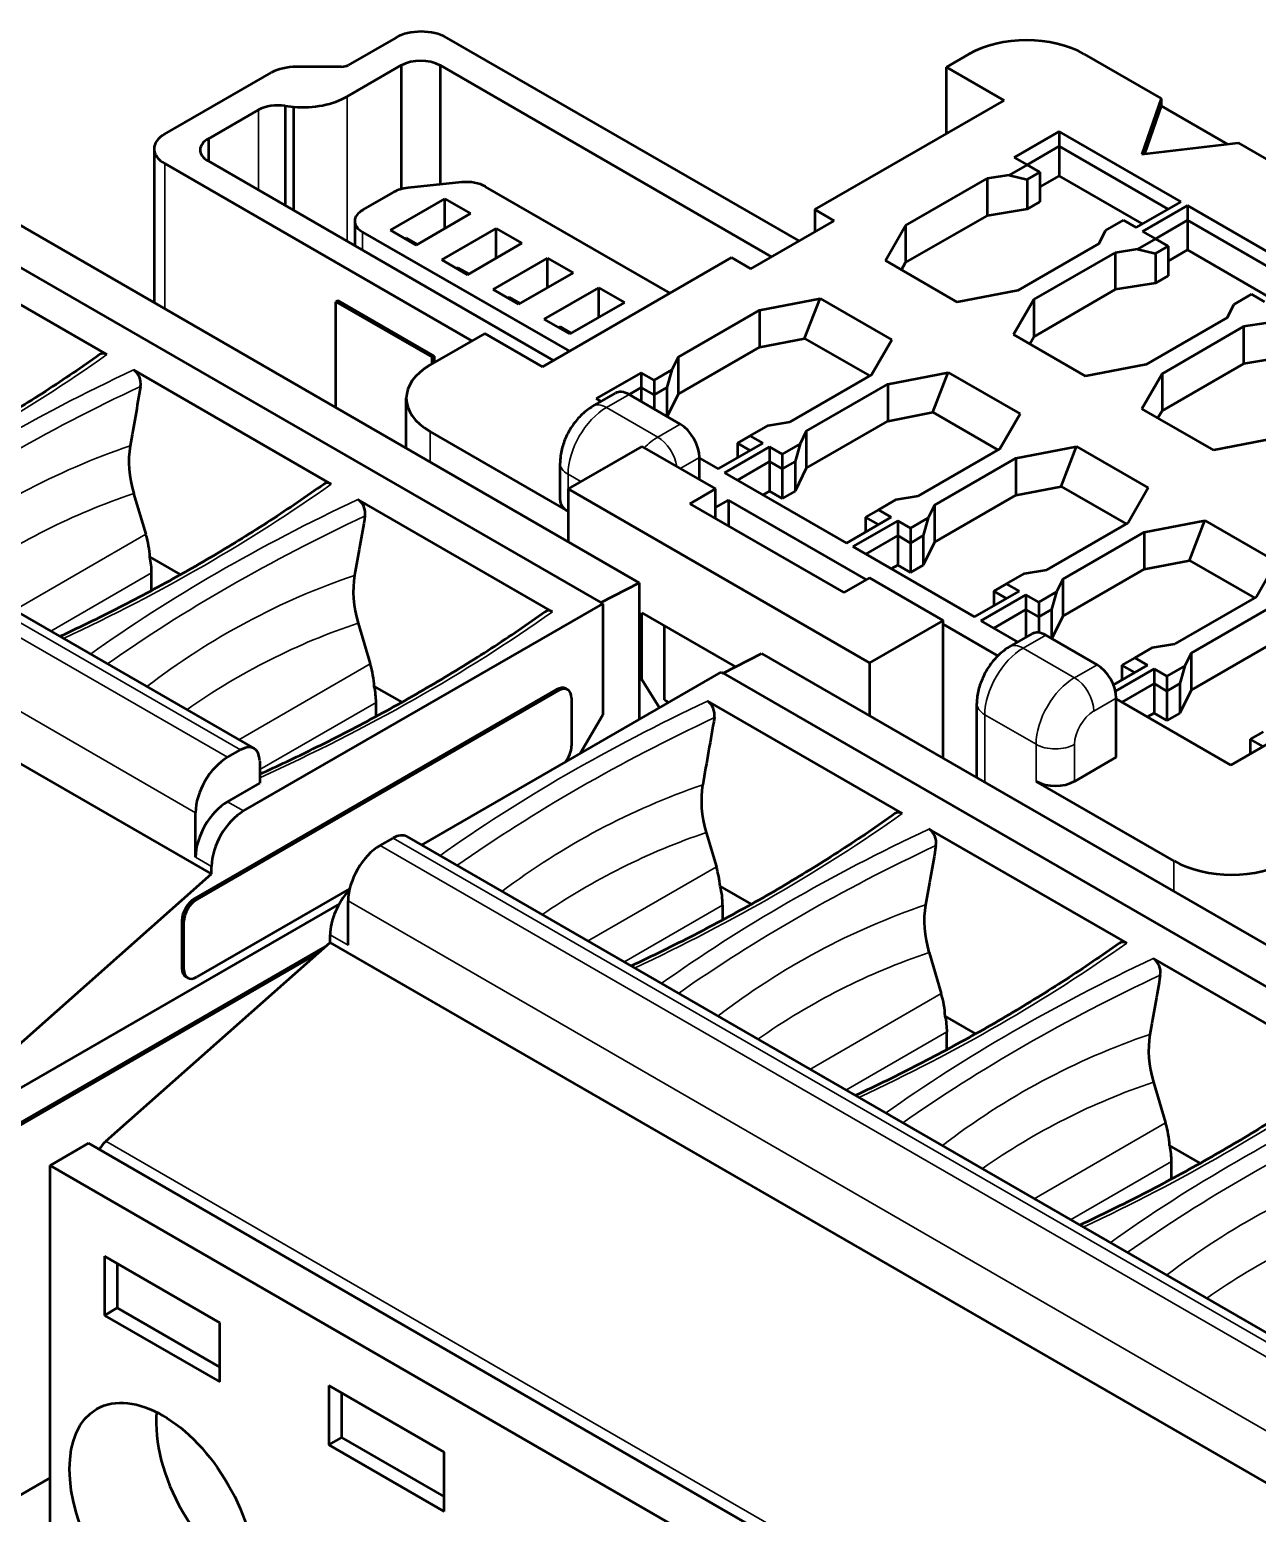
# Model space of a CAD drawing. Header units: millimetres. Extents: x 3100 to 5091, y 868 to 1900.
# Drawn here: x 4079.31 to 4092.85, y 1726.66 to 1743.03 of the extents above; entities that cross this region are included whole.
import ezdxf

# ---------------------------------------------------------------- set-up
doc = ezdxf.new("R2010")
doc.units = ezdxf.units.MM
doc.header["$LTSCALE"] = 1.8
doc.layers.add('외형선(ISO)', color=7, linetype='Continuous', lineweight=50)
doc.layers.add('좁은 외형선(ISO)', color=7, linetype='Continuous', lineweight=35)

msp = doc.modelspace()

# ---------------------------------------------------------------- linework, layer by layer
at = {"layer": '외형선(ISO)'}
for p, q in [((4083.349, 1742.937), (4082.824, 1742.634)), ((4083.911, 1742.937), (4087.796, 1740.695)), ((4089.669, 1742.756), (4089.422, 1742.614)), ((4090.942, 1742.756), (4091.791, 1742.267)), ((4082.753, 1742.616), (4082.251, 1742.617)), ((4082.815, 1742.29), (4083.41, 1742.633)), ((4083.41, 1742.633), (4083.41, 1741.268)), ((4083.838, 1742.633), (4083.838, 1741.319)), ((4083.838, 1742.633), (4087.495, 1740.521)), ((4089.422, 1741.879), (4089.422, 1742.614)), ((4089.422, 1742.614), (4090.058, 1742.246)), ((4080.8, 1741.874), (4081.978, 1742.554)), ((4091.791, 1742.267), (4091.579, 1741.654)), ((4091.791, 1742.267), (4091.791, 1742.185)), ((4081.284, 1741.823), (4081.836, 1742.141)), ((4082.13, 1742.185), (4082.13, 1741.087)), ((4082.13, 1742.185), (4082.223, 1742.175)), ((4082.223, 1742.175), (4082.223, 1741.034)), ((4087.972, 1741.042), (4090.058, 1742.246)), ((4091.791, 1742.185), (4091.608, 1741.658)), ((4092.521, 1741.763), (4091.791, 1742.185)), ((4081.284, 1741.823), (4081.284, 1741.576)), ((4090.666, 1741.903), (4090.171, 1741.617)), ((4092.01, 1741.128), (4090.666, 1741.903)), ((4090.666, 1741.903), (4090.666, 1741.74)), ((4091.579, 1741.654), (4092.639, 1741.777)), ((4092.639, 1741.777), (4098.643, 1738.311)), ((4080.684, 1741.712), (4080.684, 1740.014)), ((4090.171, 1741.617), (4090.313, 1741.536)), ((4090.666, 1741.74), (4090.313, 1741.536)), ((4090.666, 1741.74), (4090.666, 1741.413)), ((4091.869, 1741.046), (4090.666, 1741.74)), ((4084.189, 1739.593), (4080.803, 1741.548)), ((4085.091, 1739.378), (4081.279, 1741.579)), ((4090.313, 1741.536), (4090.116, 1741.422)), ((4090.313, 1741.536), (4090.454, 1741.454)), ((4090.454, 1741.454), (4090.313, 1741.372)), ((4090.454, 1741.454), (4090.454, 1741.128)), ((4084.078, 1741.344), (4083.485, 1741.283)), ((4086.375, 1740.119), (4084.34, 1741.294)), ((4088.973, 1740.864), (4089.871, 1741.383)), ((4090.116, 1741.422), (4089.871, 1741.383)), ((4089.871, 1741.383), (4089.871, 1740.974)), ((4090.116, 1741.422), (4090.313, 1741.372)), ((4090.313, 1741.372), (4090.313, 1741.046)), ((4090.666, 1741.413), (4090.454, 1741.291)), ((4091.586, 1740.883), (4090.666, 1741.413)), ((4078.614, 1741.21), (4086.035, 1736.925)), ((4083.325, 1741.234), (4082.984, 1741.037)), ((4083.291, 1740.813), (4083.892, 1741.16)), ((4083.892, 1740.834), (4083.892, 1741.16)), ((4083.892, 1741.16), (4084.175, 1740.997)), ((4090.454, 1741.128), (4090.313, 1741.046)), ((4091.515, 1740.842), (4092.01, 1741.128)), ((4078.19, 1740.99), (4085.611, 1736.706)), ((4084.175, 1740.997), (4083.574, 1740.65)), ((4087.972, 1741.042), (4087.972, 1740.797)), ((4088.184, 1740.919), (4087.972, 1741.042)), ((4088.973, 1740.456), (4089.871, 1740.974)), ((4090.313, 1741.046), (4089.871, 1740.974)), ((4092.081, 1741.087), (4091.586, 1740.801)), ((4093.424, 1740.311), (4092.081, 1741.087)), ((4092.081, 1741.087), (4092.081, 1740.923)), ((4082.897, 1740.915), (4082.897, 1740.645)), ((4082.984, 1740.794), (4085.264, 1739.478)), ((4083.574, 1740.65), (4083.291, 1740.813)), ((4083.857, 1740.487), (4084.458, 1740.834)), ((4084.458, 1740.507), (4084.458, 1740.834)), ((4084.458, 1740.834), (4084.741, 1740.67)), ((4087.265, 1740.389), (4088.184, 1740.919)), ((4088.75, 1740.478), (4088.973, 1740.864)), ((4088.973, 1740.864), (4088.973, 1740.456)), ((4091.108, 1740.668), (4091.177, 1740.81)), ((4091.177, 1740.81), (4091.374, 1740.923)), ((4091.374, 1740.923), (4091.515, 1740.842)), ((4091.586, 1740.801), (4091.727, 1740.719)), ((4092.081, 1740.923), (4091.727, 1740.719)), ((4092.081, 1740.923), (4092.081, 1740.597)), ((4093.283, 1740.229), (4092.081, 1740.923)), ((4078.015, 1740.683), (4080.164, 1739.442)), ((4083.469, 1740.727), (4083.455, 1740.719)), ((4083.469, 1740.727), (4083.588, 1740.658)), ((4084.741, 1740.67), (4084.14, 1740.323)), ((4091.108, 1740.668), (4090.21, 1740.15)), ((4091.727, 1740.719), (4091.531, 1740.606)), ((4091.727, 1740.719), (4091.869, 1740.638)), ((4091.869, 1740.638), (4091.727, 1740.556)), ((4091.869, 1740.638), (4091.869, 1740.311)), ((4084.14, 1740.323), (4083.857, 1740.487)), ((4084.423, 1740.16), (4085.024, 1740.507)), ((4084.967, 1739.307), (4087.053, 1740.511)), ((4085.024, 1740.18), (4085.024, 1740.507)), ((4085.024, 1740.507), (4085.306, 1740.344)), ((4087.053, 1740.511), (4087.265, 1740.389)), ((4089.542, 1740.021), (4088.75, 1740.478)), ((4088.927, 1740.376), (4088.973, 1740.456)), ((4090.387, 1740.048), (4091.285, 1740.566)), ((4091.531, 1740.606), (4091.285, 1740.566)), ((4091.285, 1740.566), (4091.285, 1740.158)), ((4091.531, 1740.606), (4091.727, 1740.556)), ((4091.727, 1740.556), (4091.727, 1740.229)), ((4092.081, 1740.597), (4091.869, 1740.474)), ((4093, 1740.066), (4092.081, 1740.597)), ((4084.035, 1740.4), (4084.02, 1740.392)), ((4084.035, 1740.4), (4084.154, 1740.331)), ((4085.306, 1740.344), (4084.705, 1739.997)), ((4091.869, 1740.311), (4091.727, 1740.229)), ((4084.705, 1739.997), (4084.423, 1740.16)), ((4084.988, 1739.833), (4085.589, 1740.18)), ((4085.589, 1739.854), (4085.589, 1740.18)), ((4085.589, 1740.18), (4085.872, 1740.017)), ((4090.21, 1740.15), (4089.542, 1740.021)), ((4090.387, 1739.639), (4091.285, 1740.158)), ((4091.727, 1740.229), (4091.285, 1740.158)), ((4082.711, 1740.038), (4082.69, 1740.025)), ((4082.69, 1740.025), (4083.751, 1739.413)), ((4082.69, 1738.856), (4082.69, 1740.025)), ((4082.711, 1740.038), (4083.772, 1739.425)), ((4084.6, 1740.074), (4084.586, 1740.066)), ((4084.6, 1740.074), (4084.72, 1740.005)), ((4085.872, 1740.017), (4085.271, 1739.67)), ((4087.361, 1739.933), (4088.029, 1740.062)), ((4087.859, 1739.621), (4088.029, 1740.062)), ((4088.029, 1740.062), (4088.821, 1739.605)), ((4090.164, 1739.662), (4090.387, 1740.048)), ((4090.387, 1740.048), (4090.387, 1739.639)), ((4092.523, 1739.852), (4092.591, 1739.993)), ((4092.591, 1739.993), (4092.788, 1740.107)), ((4092.788, 1740.107), (4092.929, 1740.025)), ((4085.271, 1739.67), (4084.988, 1739.833)), ((4086.463, 1739.415), (4087.361, 1739.933)), ((4087.361, 1739.933), (4087.361, 1739.525)), ((4092.523, 1739.852), (4091.625, 1739.333)), ((4084.331, 1739.674), (4083.73, 1739.327)), ((4084.331, 1739.674), (4084.967, 1739.307)), ((4085.166, 1739.747), (4085.152, 1739.739)), ((4085.166, 1739.747), (4085.285, 1739.678)), ((4090.956, 1739.205), (4090.164, 1739.662)), ((4090.341, 1739.56), (4090.387, 1739.639)), ((4091.801, 1739.231), (4092.699, 1739.75)), ((4092.945, 1739.789), (4092.699, 1739.75)), ((4092.699, 1739.75), (4092.699, 1739.341)), ((4086.463, 1739.007), (4087.361, 1739.525)), ((4087.361, 1739.525), (4087.859, 1739.621)), ((4087.859, 1739.621), (4088.577, 1739.207)), ((4088.821, 1739.605), (4088.598, 1739.219)), ((4083.751, 1739.413), (4083.772, 1739.425)), ((4083.751, 1739.339), (4083.751, 1739.413)), ((4083.772, 1739.425), (4083.772, 1739.352)), ((4086.463, 1739.415), (4086.394, 1739.273)), ((4086.463, 1739.415), (4086.463, 1739.007)), ((4091.625, 1739.333), (4090.956, 1739.205)), ((4091.801, 1738.823), (4092.699, 1739.341)), ((4093.141, 1739.413), (4092.699, 1739.341)), ((4074.698, 1739.188), (4081.787, 1735.096)), ((4080.458, 1739.272), (4082.639, 1738.013)), ((4086.056, 1739.241), (4085.561, 1738.956)), ((4086.198, 1739.16), (4086.056, 1739.241)), ((4086.056, 1739.241), (4086.056, 1739.078)), ((4086.394, 1739.273), (4086.198, 1739.16)), ((4086.198, 1739.16), (4086.198, 1738.996)), ((4086.394, 1739.273), (4086.339, 1739.078)), ((4088.598, 1739.219), (4087.7, 1738.7)), ((4088.775, 1739.117), (4089.443, 1739.245)), ((4089.273, 1738.805), (4089.443, 1739.245)), ((4089.443, 1739.245), (4090.235, 1738.788)), ((4091.579, 1738.845), (4091.801, 1739.231)), ((4091.801, 1739.231), (4091.801, 1738.823)), ((4085.524, 1738.873), (4085.772, 1739.015)), ((4086.056, 1739.078), (4085.922, 1739.001)), ((4086.487, 1738.674), (4085.922, 1739.001)), ((4086.056, 1739.078), (4086.056, 1738.923)), ((4086.198, 1738.996), (4086.056, 1739.078)), ((4086.339, 1739.078), (4086.198, 1738.996)), ((4086.198, 1738.996), (4086.198, 1738.841)), ((4086.339, 1739.078), (4086.339, 1738.76)), ((4086.463, 1739.007), (4086.342, 1738.758)), ((4087.877, 1738.598), (4088.775, 1739.117)), ((4088.775, 1739.117), (4088.775, 1738.709)), ((4083.466, 1738.408), (4083.466, 1738.96)), ((4085.561, 1738.956), (4085.615, 1738.925)), ((4092.371, 1738.388), (4091.579, 1738.845)), ((4091.755, 1738.743), (4091.801, 1738.823)), ((4087.258, 1738.547), (4087.455, 1738.661)), ((4087.455, 1738.661), (4087.7, 1738.7)), ((4087.877, 1738.19), (4088.775, 1738.709)), ((4088.775, 1738.709), (4089.273, 1738.805)), ((4089.273, 1738.805), (4089.991, 1738.39)), ((4090.235, 1738.788), (4090.012, 1738.402)), ((4085.25, 1737.715), (4083.73, 1738.592)), ((4087.258, 1738.547), (4087.117, 1738.466)), ((4087.4, 1738.466), (4087.258, 1738.547)), ((4087.877, 1738.598), (4087.808, 1738.457)), ((4087.877, 1738.598), (4087.877, 1738.19)), ((4093.039, 1738.517), (4092.371, 1738.388)), ((4086.063, 1738.429), (4085.25, 1737.96)), ((4086.063, 1738.429), (4086.876, 1737.96)), ((4086.905, 1738.18), (4087.4, 1738.466)), ((4087.47, 1738.425), (4086.975, 1738.139)), ((4087.117, 1738.466), (4087.117, 1738.302)), ((4087.258, 1738.384), (4087.117, 1738.466)), ((4087.612, 1738.343), (4087.47, 1738.425)), ((4087.47, 1738.425), (4087.47, 1738.262)), ((4087.808, 1738.457), (4087.612, 1738.343)), ((4087.612, 1738.343), (4087.612, 1738.18)), ((4087.808, 1738.457), (4087.753, 1738.262)), ((4090.012, 1738.402), (4089.114, 1737.884)), ((4090.189, 1738.3), (4090.857, 1738.429)), ((4090.688, 1737.988), (4090.857, 1738.429)), ((4090.857, 1738.429), (4091.649, 1737.972)), ((4085.162, 1737.837), (4085.162, 1738.245)), ((4086.7, 1738.062), (4086.7, 1738.307)), ((4086.7, 1738.298), (4086.905, 1738.18)), ((4087.47, 1738.262), (4087.117, 1738.057)), ((4087.47, 1738.262), (4087.47, 1737.935)), ((4087.612, 1738.18), (4087.47, 1738.262)), ((4087.753, 1738.262), (4087.612, 1738.18)), ((4087.612, 1738.18), (4087.612, 1737.853)), ((4087.753, 1738.262), (4087.753, 1737.935)), ((4087.877, 1738.19), (4087.753, 1737.935)), ((4089.291, 1737.782), (4090.189, 1738.3)), ((4090.189, 1738.3), (4090.189, 1737.892)), ((4081.318, 1733.713), (4073.855, 1738.022)), ((4086.975, 1738.139), (4088.319, 1737.363)), ((4080.459, 1737.909), (4080.594, 1737.459)), ((4085.077, 1736.605), (4082.933, 1737.844)), ((4085.25, 1737.96), (4088.573, 1736.041)), ((4085.25, 1737.96), (4085.25, 1737.378)), ((4086.876, 1737.96), (4086.594, 1737.796)), ((4086.876, 1737.633), (4086.876, 1737.96)), ((4086.876, 1737.755), (4087.018, 1737.837)), ((4088.538, 1736.959), (4087.018, 1737.837)), ((4087.018, 1737.837), (4087.018, 1737.551)), ((4087.47, 1737.935), (4087.4, 1737.894)), ((4087.612, 1737.853), (4087.47, 1737.935)), ((4087.753, 1737.935), (4087.612, 1737.853)), ((4088.672, 1737.731), (4088.869, 1737.844)), ((4088.869, 1737.844), (4089.114, 1737.884)), ((4089.291, 1737.374), (4090.189, 1737.892)), ((4090.189, 1737.892), (4090.688, 1737.988)), ((4090.688, 1737.988), (4091.405, 1737.574)), ((4091.649, 1737.972), (4091.427, 1737.586)), ((4086.594, 1737.796), (4088.291, 1736.816)), ((4088.672, 1737.731), (4088.531, 1737.649)), ((4088.814, 1737.649), (4088.672, 1737.731)), ((4089.291, 1737.782), (4089.222, 1737.64)), ((4089.291, 1737.782), (4089.291, 1737.374)), ((4088.319, 1737.363), (4088.814, 1737.649)), ((4088.885, 1737.608), (4088.39, 1737.323)), ((4088.531, 1737.649), (4088.531, 1737.486)), ((4088.672, 1737.568), (4088.531, 1737.649)), ((4089.026, 1737.527), (4088.885, 1737.608)), ((4088.885, 1737.608), (4088.885, 1737.445)), ((4089.222, 1737.64), (4089.026, 1737.527)), ((4089.026, 1737.527), (4089.026, 1737.363)), ((4089.222, 1737.64), (4089.167, 1737.445)), ((4091.427, 1737.586), (4090.529, 1737.067)), ((4091.603, 1737.484), (4092.272, 1737.612)), ((4092.102, 1737.172), (4092.272, 1737.612)), ((4092.272, 1737.612), (4093.064, 1737.155)), ((4088.885, 1737.445), (4088.531, 1737.241)), ((4088.885, 1737.445), (4088.885, 1737.119)), ((4089.026, 1737.363), (4088.885, 1737.445)), ((4089.167, 1737.445), (4089.026, 1737.363)), ((4089.026, 1737.363), (4089.026, 1737.037)), ((4089.167, 1737.445), (4089.167, 1737.119)), ((4089.291, 1737.374), (4089.167, 1737.119)), ((4090.705, 1736.965), (4091.603, 1737.484)), ((4091.603, 1737.484), (4091.603, 1737.076)), ((4080.976, 1737.014), (4080.638, 1737.209)), ((4088.39, 1737.323), (4089.733, 1736.547)), ((4080.657, 1736.839), (4080.657, 1737.034)), ((4088.885, 1737.119), (4088.814, 1737.078)), ((4089.026, 1737.037), (4088.885, 1737.119)), ((4089.167, 1737.119), (4089.026, 1737.037)), ((4090.087, 1736.914), (4090.283, 1737.028)), ((4090.283, 1737.028), (4090.529, 1737.067)), ((4090.705, 1736.557), (4091.603, 1737.076)), ((4091.603, 1737.076), (4092.102, 1737.172)), ((4092.102, 1737.172), (4092.82, 1736.757)), ((4093.064, 1737.155), (4092.841, 1736.769)), ((4085.611, 1736.706), (4086.035, 1736.925)), ((4086.035, 1736.925), (4086.035, 1735.416)), ((4088.573, 1736.98), (4088.291, 1736.816)), ((4088.573, 1736.98), (4089.387, 1736.51)), ((4090.087, 1736.914), (4089.945, 1736.833)), ((4090.228, 1736.833), (4090.087, 1736.914)), ((4090.705, 1736.965), (4090.637, 1736.824)), ((4090.705, 1736.965), (4090.705, 1736.557)), ((4081.672, 1734.407), (4085.632, 1736.693)), ((4085.611, 1736.706), (4085.632, 1736.693)), ((4085.632, 1736.693), (4085.632, 1735.469)), ((4089.733, 1736.547), (4090.228, 1736.833)), ((4090.299, 1736.792), (4089.804, 1736.506)), ((4089.945, 1736.833), (4089.945, 1736.669)), ((4090.087, 1736.751), (4089.945, 1736.833)), ((4090.44, 1736.71), (4090.299, 1736.792)), ((4090.299, 1736.792), (4090.299, 1736.629)), ((4090.637, 1736.824), (4090.44, 1736.71)), ((4090.44, 1736.71), (4090.44, 1736.547)), ((4090.637, 1736.824), (4090.582, 1736.629)), ((4092.841, 1736.769), (4091.943, 1736.251)), ((4086.063, 1735.857), (4086.063, 1736.592)), ((4086.063, 1736.592), (4087.096, 1735.996)), ((4090.299, 1736.629), (4089.945, 1736.424)), ((4090.299, 1736.629), (4090.299, 1736.322)), ((4090.44, 1736.547), (4090.299, 1736.629)), ((4090.582, 1736.629), (4090.44, 1736.547)), ((4090.44, 1736.547), (4090.44, 1736.375)), ((4090.582, 1736.629), (4090.582, 1736.31)), ((4090.705, 1736.557), (4090.585, 1736.308)), ((4092.12, 1736.149), (4093.018, 1736.667)), ((4082.934, 1736.48), (4083.069, 1736.03)), ((4086.311, 1736.449), (4086.311, 1735.632)), ((4089.387, 1736.51), (4088.573, 1736.041)), ((4089.387, 1734.99), (4089.387, 1736.51)), ((4089.991, 1736.12), (4089.387, 1736.469)), ((4089.804, 1736.506), (4090.211, 1736.271)), ((4090.12, 1736.219), (4090.368, 1736.362)), ((4090.518, 1736.347), (4091.084, 1736.02)), ((4091.501, 1736.098), (4091.697, 1736.211)), ((4091.697, 1736.211), (4091.943, 1736.251)), ((4092.12, 1735.741), (4093.018, 1736.259)), ((4086.961, 1735.926), (4087.385, 1736.145)), ((4087.385, 1736.145), (4099.756, 1729.003)), ((4088.573, 1736.041), (4088.573, 1735.459)), ((4091.501, 1736.098), (4091.359, 1736.016)), ((4091.642, 1736.016), (4091.501, 1736.098)), ((4092.12, 1736.149), (4092.051, 1736.007)), ((4092.12, 1736.149), (4092.12, 1735.741)), ((4083.634, 1734.029), (4086.94, 1735.938)), ((4086.035, 1735.873), (4086.063, 1735.857)), ((4086.94, 1735.938), (4086.961, 1735.926)), ((4086.961, 1735.926), (4099.332, 1728.784)), ((4091.265, 1735.798), (4091.642, 1736.016)), ((4091.713, 1735.975), (4091.287, 1735.729)), ((4091.359, 1736.016), (4091.359, 1735.853)), ((4091.501, 1735.935), (4091.359, 1736.016)), ((4091.854, 1735.894), (4091.713, 1735.975)), ((4091.713, 1735.975), (4091.713, 1735.812)), ((4092.051, 1736.007), (4091.854, 1735.894)), ((4091.854, 1735.894), (4091.854, 1735.73)), ((4092.051, 1736.007), (4091.996, 1735.812)), ((4085.124, 1735.747), (4081.133, 1733.443)), ((4081.155, 1733.431), (4085.146, 1735.735)), ((4083.113, 1735.78), (4083.415, 1735.606)), ((4085.246, 1735.745), (4085.224, 1735.757)), ((4086.063, 1735.857), (4086.26, 1735.545)), ((4091.713, 1735.812), (4091.359, 1735.608)), ((4091.854, 1735.73), (4091.713, 1735.812)), ((4091.713, 1735.812), (4091.713, 1735.486)), ((4091.996, 1735.812), (4091.854, 1735.73)), ((4091.854, 1735.73), (4091.854, 1735.404)), ((4091.996, 1735.812), (4091.996, 1735.486)), ((4092.12, 1735.741), (4091.996, 1735.486)), ((4083.132, 1735.45), (4083.132, 1735.605)), ((4085.287, 1735.653), (4085.287, 1735.125)), ((4086.311, 1735.632), (4086.361, 1735.604)), ((4086.786, 1735.619), (4088.936, 1734.378)), ((4089.758, 1734.775), (4089.758, 1735.592)), ((4091.296, 1735), (4091.296, 1735.653)), ((4091.296, 1735.645), (4092.561, 1734.914)), ((4085.384, 1735.04), (4085.632, 1735.469)), ((4091.713, 1735.486), (4091.642, 1735.445)), ((4091.854, 1735.404), (4091.713, 1735.486)), ((4091.996, 1735.486), (4091.854, 1735.404)), ((4092.915, 1735.281), (4092.774, 1735.2)), ((4081.495, 1734.999), (4081.637, 1735.081)), ((4092.561, 1734.914), (4093.056, 1735.2)), ((4092.915, 1735.118), (4092.774, 1735.2)), ((4092.774, 1735.2), (4092.774, 1735.036)), ((4081.849, 1734.958), (4081.849, 1734.713)), ((4090.836, 1734.734), (4091.296, 1735)), ((4091.932, 1733.857), (4090.412, 1734.734)), ((4081.495, 1734.509), (4081.849, 1734.713)), ((4081.142, 1733.897), (4081.142, 1734.387)), ((4083.178, 1734.028), (4083.32, 1734.109)), ((4083.47, 1734.124), (4095.508, 1727.174)), ((4086.773, 1734.169), (4086.886, 1733.792)), ((4089.229, 1734.208), (4091.411, 1732.949)), ((4081.318, 1733.713), (4081.318, 1733.795)), ((4078.843, 1731.518), (4081.318, 1733.713)), ((4082.841, 1733.549), (4081.155, 1732.576)), ((4082.825, 1732.925), (4082.825, 1733.415)), ((4087.272, 1733.378), (4086.927, 1733.578)), ((4082.728, 1733.384), (4078.721, 1731.071)), ((4086.954, 1733.369), (4086.954, 1733.204)), ((4080.992, 1733.198), (4080.992, 1732.669)), ((4081.013, 1732.657), (4081.013, 1733.186)), ((4080.151, 1730.763), (4082.627, 1732.958)), ((4082.627, 1732.958), (4082.627, 1733.04)), ((4095.04, 1725.791), (4082.627, 1732.958)), ((4078.893, 1730.787), (4082.575, 1732.913)), ((4082.496, 1732.842), (4078.914, 1730.774)), ((4089.231, 1732.845), (4089.366, 1732.395)), ((4091.704, 1732.779), (4093.885, 1731.52)), ((4081.055, 1732.566), (4081.033, 1732.578)), ((4089.747, 1731.95), (4089.41, 1732.145)), ((4089.429, 1731.775), (4089.429, 1731.969)), ((4091.706, 1731.416), (4091.84, 1730.966)), ((4079.537, 1730.497), (4079.961, 1730.742)), ((4079.961, 1730.742), (4092.332, 1723.599)), ((4092.222, 1730.521), (4091.884, 1730.716)), ((4079.537, 1725.475), (4079.537, 1730.497)), ((4079.537, 1730.497), (4091.907, 1723.354)), ((4091.904, 1730.346), (4091.904, 1730.54)), ((4080.138, 1729.497), (4080.138, 1728.843)), ((4081.41, 1728.762), (4080.138, 1729.497)), ((4080.279, 1729.415), (4080.279, 1728.925)), ((4080.138, 1728.843), (4080.279, 1728.925)), ((4080.138, 1728.843), (4081.41, 1728.108)), ((4081.41, 1728.272), (4080.279, 1728.925)), ((4081.41, 1728.108), (4081.41, 1728.762)), ((4082.612, 1728.068), (4082.612, 1727.414)), ((4083.885, 1727.333), (4082.612, 1728.068)), ((4082.754, 1727.496), (4082.754, 1727.986)), ((4082.612, 1727.414), (4082.754, 1727.496)), ((4082.612, 1727.414), (4083.885, 1726.68)), ((4083.885, 1726.843), (4082.754, 1727.496)), ((4083.885, 1726.68), (4083.885, 1727.333)), ((4078.914, 1726.692), (4079.537, 1727.051))]:
    msp.add_line(p, q, dxfattribs=at)
for centre, major_axis, ratio, start_param, end_param in [((4083.63, 1742.773), (0.401, 0), 0.577339, 0.792253, 2.34932), ((4090.306, 1742.389), (-0.9, 0), 0.57735, 3.926991, 5.497787), ((4082.26, 1742.374), (0.42, 0), 0.577339, 1.591417, 2.30752), ((4082.747, 1742.68), (-0.11, 0), 0.577339, 1.624021, 2.34653), ((4083.624, 1742.503), (0.31, 0), 0.577339, 0.809472, 2.332089), ((4082.324, 1742.567), (0.687, 0), 0.577339, 4.565389, 5.509432), ((4082.049, 1742.014), (0.307, 0), 0.577339, 1.304184, 2.342493), ((4081.083, 1741.712), (-0.399, 0), 0.577339, 5.500529, 7.075868), ((4081.488, 1741.7), (-0.296, 0), 0.577339, 5.474637, 7.069244), ((4083.553, 1741.098), (0.327, 0), 0.577339, 1.782965, 2.342213), ((4084.126, 1741.172), (0.301, 0), 0.577339, 0.781105, 1.730036), ((4083.195, 1740.915), (-0.297, 0), 0.577339, 5.49738, 7.068967), ((4080.146, 1739.315), (0.046, -0.136), 0.663454, 2.497974, 3.340628), ((4084.366, 1738.96), (-0.9, 0), 0.57735, 5.497787, 7.068583), ((4080.436, 1739.148), (-0.043, 0.134), 0.690585, 4.06364, 5.634101), ((4093.152, 1721.754), (13.174, 90.158), 0.166903, 1.40174, 1.40914), ((4085.922, 1738.756), (-0.15, 0.26), 0.57735, 5.497787, 6.283185), ((4086.487, 1738.429), (0.15, -0.26), 0.57735, 0.785398, 2.356194), ((4081.058, 1738.056), (-0.295, 0.85), 0.683279, 0.888551, 1.506255), ((4082.621, 1737.886), (0.046, -0.136), 0.663454, 2.497974, 3.340628), ((4082.911, 1737.719), (-0.043, 0.134), 0.690585, 4.06364, 5.634101), ((4085.462, 1737.837), (-0.3, 0), 0.57735, 0, 0.785398), ((4095.627, 1720.325), (13.174, 90.158), 0.166903, 1.40174, 1.40914), ((4080.099, 1737.323), (-0.231, 0.723), 0.675873, 4.343983, 4.683584), ((4080.127, 1737.34), (0.375, -0.65), 0.57735, 0.785398, 1.056662), ((4083.533, 1736.627), (-0.295, 0.85), 0.683279, 0.888551, 1.506255), ((4085.06, 1736.478), (-0.046, 0.136), 0.663422, 5.639537, 6.482372), ((4090.518, 1736.102), (-0.15, 0.26), 0.57735, 5.497787, 6.283185), ((4082.573, 1735.894), (-0.231, 0.723), 0.675873, 4.343983, 4.683584), ((4091.084, 1735.775), (0.15, -0.26), 0.57735, 0.785398, 2.356194), ((4082.602, 1735.911), (0.375, -0.65), 0.57735, 0.785398, 1.056662), ((4085.124, 1735.584), (0.1, 0.173), 0.57735, 0, 0.785398), ((4085.146, 1735.572), (0.1, 0.173), 0.57735, 5.497787, 7.068583), ((4086.764, 1735.494), (-0.043, 0.134), 0.690585, 4.06364, 5.634101), ((4099.481, 1718.1), (13.174, 90.158), 0.166903, 1.40174, 1.410117), ((4081.637, 1734.836), (0.15, 0.26), 0.57735, 5.497787, 7.068583), ((4085.146, 1735.043), (0.1, 0.173), 0.57735, 4.457348, 5.497787), ((4081.495, 1734.591), (-0.25, -0.433), 0.57735, 3.926991, 5.497787), ((4090.624, 1734.857), (-0.3, 0), 0.57735, 0.785398, 2.356194), ((4087.371, 1734.316), (0.295, -0.85), 0.683283, 4.030629, 4.648215), ((4081.495, 1734.101), (0.25, 0.433), 0.57735, 0.785398, 2.356194), ((4081.672, 1733.999), (0.25, 0.433), 0.57735, 0.785398, 2.356194), ((4088.918, 1734.251), (0.046, -0.136), 0.663454, 2.497974, 3.340628), ((4083.32, 1733.864), (0.15, 0.26), 0.57735, 0, 0.785398), ((4089.208, 1734.084), (-0.043, 0.134), 0.690585, 4.06364, 5.634101), ((4083.178, 1733.619), (-0.25, -0.433), 0.57735, 3.926991, 5.497787), ((4101.924, 1716.689), (13.174, 90.158), 0.166903, 1.40174, 1.40914), ((4086.39, 1733.656), (-0.231, 0.723), 0.675873, 4.393491, 4.683584), ((4092.569, 1734.224), (0.9, 0), 0.57735, 3.926991, 5.497787), ((4081.133, 1733.28), (-0.1, -0.173), 0.57735, 3.926991, 5.497787), ((4081.155, 1733.268), (-0.1, -0.173), 0.57735, 3.926991, 5.497787), ((4082.98, 1733.244), (0.25, 0.433), 0.57735, 1.198175, 2.356194), ((4086.424, 1733.675), (0.375, -0.65), 0.57735, 0.785398, 1.10617), ((4089.829, 1732.992), (-0.295, 0.85), 0.683279, 0.888551, 1.506255), ((4091.393, 1732.822), (0.046, -0.136), 0.663454, 2.497974, 3.340628), ((4091.682, 1732.655), (-0.043, 0.134), 0.690585, 4.06364, 5.634101), ((4081.133, 1732.751), (-0.1, -0.173), 0.57735, 5.497787, 6.283185), ((4081.155, 1732.739), (-0.1, -0.173), 0.57735, 5.497787, 7.068583), ((4104.398, 1715.26), (13.174, 90.158), 0.166903, 1.40174, 1.40914), ((4088.87, 1732.259), (-0.231, 0.723), 0.675873, 4.343983, 4.683584), ((4088.899, 1732.275), (0.375, -0.65), 0.57735, 0.785398, 1.056662), ((4092.304, 1731.563), (-0.295, 0.85), 0.683279, 0.888551, 1.506255), ((4091.345, 1730.83), (-0.231, 0.723), 0.675873, 4.343983, 4.683584), ((4080.187, 1730.626), (-0.1, -0.173), 0.57735, 4.18879, 4.778097), ((4091.374, 1730.847), (0.375, -0.65), 0.57735, 0.785398, 1.056662), ((4081.697, 1727.085), (0.7, -1.212), 0.57735, 3.821315, 5.603)]:
    msp.add_ellipse(centre, major_axis=major_axis, ratio=ratio, start_param=start_param, end_param=end_param, dxfattribs=at)
msp.add_ellipse((4080.778, 1726.555), major_axis=(-0.725, 1.256), ratio=0.57735, dxfattribs=at)
for points, knots in [([(4080.084, 1739.442), (4079.891, 1739.306), (4079.693, 1739.171), (4079.286, 1738.907), (4079.078, 1738.778), (4078.65, 1738.526), (4078.431, 1738.402), (4077.984, 1738.161), (4077.755, 1738.043), (4077.406, 1737.872), (4077.29, 1737.816), (4077.172, 1737.76)], [3.0380597, 3.0380597, 3.0380597, 3.0380597, 3.0839743, 3.0839743, 3.1298889, 3.1298889, 3.1758036, 3.1758036, 3.2217182, 3.2217182, 3.2445003, 3.2445003, 3.2445003, 3.2445003]), ([(4085.524, 1738.873), (4085.478, 1738.846), (4085.438, 1738.815), (4085.365, 1738.745), (4085.333, 1738.707), (4085.276, 1738.626), (4085.251, 1738.583), (4085.209, 1738.493), (4085.193, 1738.446), (4085.169, 1738.349), (4085.162, 1738.298), (4085.162, 1738.245)], [0, 0, 0, 0, 0.314159, 0.314159, 0.628319, 0.628319, 0.942478, 0.942478, 1.256637, 1.256637, 1.570796, 1.570796, 1.570796, 1.570796]), ([(4082.559, 1738.014), (4082.366, 1737.877), (4082.168, 1737.742), (4081.761, 1737.479), (4081.552, 1737.349), (4081.125, 1737.097), (4080.906, 1736.973), (4080.459, 1736.732), (4080.23, 1736.614), (4079.881, 1736.443), (4079.764, 1736.387), (4079.646, 1736.331)], [3.0380597, 3.0380597, 3.0380597, 3.0380597, 3.0839743, 3.0839743, 3.1298889, 3.1298889, 3.1758036, 3.1758036, 3.2217182, 3.2217182, 3.2445003, 3.2445003, 3.2445003, 3.2445003]), ([(4081.849, 1734.813), (4082.048, 1734.904), (4082.244, 1734.997), (4082.669, 1735.206), (4082.898, 1735.324), (4083.345, 1735.565), (4083.564, 1735.689), (4083.991, 1735.941), (4084.2, 1736.07), (4084.607, 1736.334), (4084.805, 1736.469), (4084.997, 1736.606)], [3.0237999, 3.0237999, 3.0237999, 3.0237999, 3.0617627, 3.0617627, 3.1076772, 3.1076772, 3.1535918, 3.1535918, 3.1995063, 3.1995063, 3.2454208, 3.2454208, 3.2454208, 3.2454208]), ([(4090.12, 1736.219), (4090.075, 1736.192), (4090.034, 1736.161), (4089.962, 1736.092), (4089.929, 1736.054), (4089.872, 1735.973), (4089.847, 1735.93), (4089.806, 1735.84), (4089.789, 1735.793), (4089.765, 1735.695), (4089.758, 1735.645), (4089.758, 1735.592)], [0, 0, 0, 0, 0.314159, 0.314159, 0.628319, 0.628319, 0.942478, 0.942478, 1.256637, 1.256637, 1.570796, 1.570796, 1.570796, 1.570796]), ([(4088.855, 1734.378), (4088.663, 1734.241), (4088.465, 1734.107), (4088.058, 1733.843), (4087.849, 1733.714), (4087.422, 1733.461), (4087.203, 1733.338), (4086.755, 1733.097), (4086.527, 1732.979), (4086.178, 1732.807), (4086.061, 1732.751), (4085.943, 1732.696)], [3.0380597, 3.0380597, 3.0380597, 3.0380597, 3.0839743, 3.0839743, 3.1298889, 3.1298889, 3.1758036, 3.1758036, 3.2217182, 3.2217182, 3.2445003, 3.2445003, 3.2445003, 3.2445003]), ([(4091.33, 1732.949), (4091.138, 1732.812), (4090.94, 1732.678), (4090.533, 1732.414), (4090.324, 1732.285), (4089.897, 1732.032), (4089.678, 1731.909), (4089.23, 1731.668), (4089.002, 1731.55), (4088.653, 1731.379), (4088.536, 1731.322), (4088.418, 1731.267)], [3.0380597, 3.0380597, 3.0380597, 3.0380597, 3.0839743, 3.0839743, 3.1298889, 3.1298889, 3.1758036, 3.1758036, 3.2217182, 3.2217182, 3.2445003, 3.2445003, 3.2445003, 3.2445003]), ([(4093.805, 1731.52), (4093.613, 1731.383), (4093.414, 1731.249), (4093.008, 1730.985), (4092.799, 1730.856), (4092.371, 1730.604), (4092.153, 1730.48), (4091.705, 1730.239), (4091.477, 1730.121), (4091.128, 1729.95), (4091.011, 1729.894), (4090.893, 1729.838)], [3.0380597, 3.0380597, 3.0380597, 3.0380597, 3.0839743, 3.0839743, 3.1298889, 3.1298889, 3.1758036, 3.1758036, 3.2217182, 3.2217182, 3.2445003, 3.2445003, 3.2445003, 3.2445003])]:
    msp.add_open_spline(points, degree=3, knots=knots, dxfattribs=at)
at = {"layer": '좁은 외형선(ISO)'}
for p, q in [((4082.815, 1742.29), (4082.815, 1740.692)), ((4081.836, 1742.141), (4081.836, 1741.258)), ((4080.803, 1741.548), (4080.803, 1739.946)), ((4082.984, 1740.794), (4082.984, 1740.594)), ((4074.548, 1739.174), (4081.637, 1735.081)), ((4081.495, 1734.999), (4074.407, 1739.092)), ((4085.674, 1738.858), (4085.922, 1739.001)), ((4086.24, 1738.531), (4085.674, 1738.858)), ((4086.487, 1738.674), (4086.24, 1738.531)), ((4083.73, 1738.256), (4083.73, 1738.592)), ((4081.142, 1734.387), (4074.053, 1738.48)), ((4086.7, 1738.307), (4086.487, 1738.184)), ((4085.391, 1738.041), (4085.25, 1738.123)), ((4085.25, 1737.96), (4085.25, 1738.123)), ((4079.144, 1736.622), (4080.594, 1737.459)), ((4080.657, 1737.034), (4079.544, 1736.391)), ((4090.27, 1736.204), (4090.518, 1736.347)), ((4090.27, 1736.204), (4090.836, 1735.877)), ((4081.619, 1735.193), (4083.069, 1736.03)), ((4091.084, 1736.02), (4090.836, 1735.877)), ((4085.124, 1735.747), (4085.146, 1735.735)), ((4083.132, 1735.605), (4081.849, 1734.864)), ((4091.296, 1735.653), (4091.048, 1735.51)), ((4089.846, 1735.469), (4090.412, 1735.143)), ((4089.846, 1734.725), (4089.846, 1735.469)), ((4090.412, 1735.143), (4090.412, 1734.734)), ((4090.836, 1735.143), (4090.836, 1734.734)), ((4081.672, 1734.407), (4081.495, 1734.509)), ((4083.32, 1734.109), (4095.358, 1727.159)), ((4095.217, 1727.077), (4083.178, 1734.028)), ((4081.318, 1733.795), (4081.142, 1733.897)), ((4085.466, 1732.972), (4086.886, 1733.792)), ((4091.932, 1733.857), (4091.932, 1733.52)), ((4081.133, 1733.443), (4081.155, 1733.431)), ((4094.863, 1726.465), (4082.825, 1733.415)), ((4085.866, 1732.741), (4086.954, 1733.369)), ((4080.992, 1733.198), (4081.013, 1733.186)), ((4082.627, 1733.04), (4082.825, 1732.925)), ((4080.992, 1732.669), (4081.013, 1732.657)), ((4087.915, 1731.557), (4089.366, 1732.395)), ((4089.429, 1731.969), (4088.315, 1731.326)), ((4090.39, 1730.128), (4091.84, 1730.966)), ((4080.151, 1730.763), (4092.564, 1723.596)), ((4091.904, 1730.54), (4090.79, 1729.897))]:
    msp.add_line(p, q, dxfattribs=at)
for centre, major_axis, ratio, start_param, end_param in [((4064.528, 1746.771), (-20.14, 0), 0.57735, 2.251947, 2.459656), ((4093.152, 1730.245), (-20.14, 0), 0.57735, 5.394326, 5.602034), ((4093.152, 1730.131), (-20, 0), 0.57735, 5.395006, 5.59573), ((4085.674, 1738.368), (0.3, 0.52), 0.57735, 0.785398, 2.356194), ((4085.674, 1738.613), (-0.15, 0.26), 0.57735, 5.497787, 6.283185), ((4086.24, 1738.041), (-0.3, -0.52), 0.57735, 3.926991, 4.287215), ((4086.24, 1738.286), (-0.15, 0.26), 0.57735, 4.094439, 5.497787), ((4093.207, 1707.242), (-13.382, 30.964), 0.482557, 6.243996, 6.403455), ((4085.462, 1738.245), (-0.3, 0), 0.57735, 0, 0.785398), ((4067.003, 1745.342), (-20.14, 0), 0.57735, 2.251947, 2.459656), ((4092.635, 1707.231), (-12.656, 30.498), 0.469233, 6.250103, 6.386622), ((4095.627, 1728.816), (-20.14, 0), 0.57735, 5.394326, 5.602034), ((4095.627, 1728.702), (-20, 0), 0.57735, 5.395006, 5.59573), ((4095.682, 1705.813), (-13.382, 30.964), 0.482557, 6.243996, 6.403455), ((4069.438, 1743.932), (20.14, 0), 0.57735, 5.376333, 5.601542), ((4095.11, 1705.802), (-12.656, 30.498), 0.469233, 6.250103, 6.386622), ((4090.27, 1735.714), (0.3, 0.52), 0.57735, 0.785398, 2.356194), ((4090.27, 1735.959), (-0.15, 0.26), 0.57735, 5.497787, 6.283185), ((4090.836, 1735.388), (-0.3, -0.52), 0.57735, 3.926991, 5.497787), ((4090.836, 1735.632), (-0.15, 0.26), 0.57735, 3.926991, 5.497787), ((4099.481, 1726.591), (20.14, 0), 0.57735, 2.252733, 2.460442), ((4090.058, 1735.592), (-0.3, 0), 0.57735, 0, 0.785398), ((4099.481, 1726.477), (20, 0), 0.57735, 2.253414, 2.454138), ((4091.048, 1735.265), (-0.15, -0.26), 0.57735, 3.926991, 5.497787), ((4090.624, 1735.265), (-0.3, 0), 0.57735, 0.785398, 2.356195), ((4099.55, 1703.476), (-13.396, 30.995), 0.482311, 6.244978, 6.398784), ((4073.3, 1741.707), (-20.14, 0), 0.57735, 2.251947, 2.459656), ((4098.954, 1703.518), (-12.646, 30.476), 0.469405, 6.251128, 6.381726), ((4101.924, 1725.181), (-20.14, 0), 0.57735, 5.394326, 5.602034), ((4101.924, 1725.067), (-20, 0), 0.57735, 5.395006, 5.59573), ((4101.979, 1702.178), (-13.382, 30.964), 0.482557, 6.243996, 6.403455), ((4075.775, 1740.278), (-20.14, 0), 0.57735, 2.251947, 2.459656), ((4101.407, 1702.167), (-12.656, 30.498), 0.469233, 6.250103, 6.386622), ((4104.398, 1723.752), (-20.14, 0), 0.57735, 5.394326, 5.602034), ((4104.398, 1723.638), (-20, 0), 0.57735, 5.395006, 5.59573), ((4104.453, 1700.749), (-13.382, 30.964), 0.482557, 6.243996, 6.403455), ((4078.25, 1738.849), (-20.14, 0), 0.57735, 2.251947, 2.459656), ((4103.882, 1700.738), (-12.656, 30.498), 0.469233, 6.250103, 6.386622), ((4106.873, 1722.323), (-20.14, 0), 0.57735, 5.394326, 5.602034), ((4106.873, 1722.209), (-20, 0), 0.57735, 5.395006, 5.59573), ((4106.928, 1699.32), (-13.382, 30.964), 0.482557, 6.243996, 6.403455), ((4106.356, 1699.309), (-12.656, 30.498), 0.469233, 6.250103, 6.386622)]:
    msp.add_ellipse(centre, major_axis=major_axis, ratio=ratio, start_param=start_param, end_param=end_param, dxfattribs=at)

doc.saveas('drawing.dxf')
